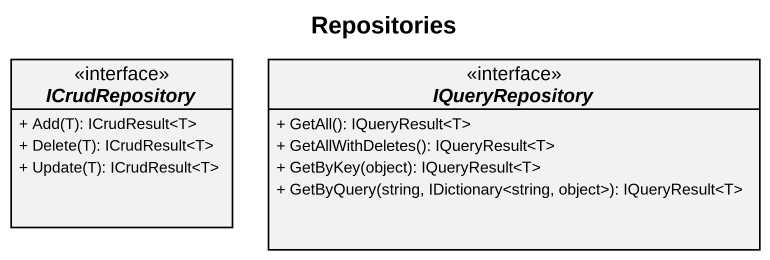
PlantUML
@startuml
title Repositories
hide circle
hide empty members
skinparam classAttributeIconSize 0
interface ICrudRepository {
  + Add(T): ICrudResult<T>
  + Delete(T): ICrudResult<T>
  + Update(T): ICrudResult<T>
}
interface IQueryRepository {
  + GetAll(): IQueryResult<T>
  + GetAllWithDeletes(): IQueryResult<T>
  + GetByKey(object): IQueryResult<T>
  + GetByQuery(string, IDictionary<string, object>): IQueryResult<T>
}
@enduml
